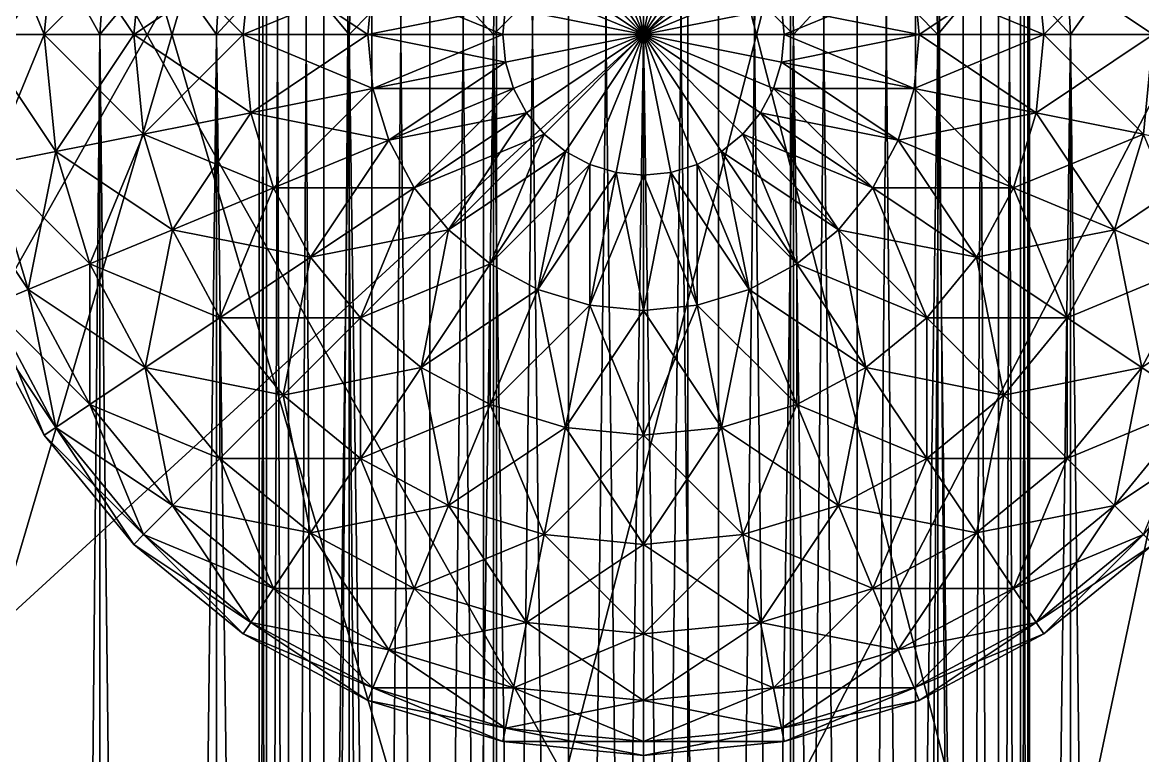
# Model space of a CAD drawing. Header units: millimetres. Extents: x -510 to 550, y -577 to 577.
# Drawn here: x 32.07 to 55.39, y 475 to 490.25 of the extents above; entities that cross this region are included whole.
import ezdxf

# ---------------------------------------------------------------- set-up
doc = ezdxf.new("R2010")
doc.units = ezdxf.units.MM
for name, color, linetype, true_color in [('mid_left_caster_housing', 7, 'Continuous', 0x5c6b75), ('middle_left_fork_top', 7, 'Continuous', 0x5c6b75), ('middle_left_support_collision', 7, 'Continuous', 0x5c6b75), ('structure_left_middle_bridge', 7, 'Continuous', 0x5c6b75), ('structure_left_middle_kingpin', 7, 'Continuous', 0x5c6b75), ('wheel_mid_left_visual_0', 7, 'Continuous', 0x14171a), ('wheel_mid_left_visual_1', 7, 'Continuous', 0x7a858c)]:
    doc.layers.add(name, color=color, linetype=linetype, true_color=true_color)

msp = doc.modelspace()

# ---------------------------------------------------------------- linework, layer by layer
at = {"layer": 'mid_left_caster_housing', "true_color": 0x5c6b75}
for points in [[(21, 468, -138), (69, 512, -138), (69, 468, -138)], [(21, 468, -138), (21, 512, -138), (69, 512, -138)], [(21, 468, -82), (69, 468, -82), (69, 512, -82)], [(21, 468, -82), (69, 512, -82), (21, 512, -82)]]:
    msp.add_3dface(points, dxfattribs=at)
at = {"layer": 'middle_left_fork_top', "true_color": 0x5c6b75}
for points in [[(37.154, 555, -143.439), (37, 555, -145), (37, 425, -145)], [(37.154, 555, -143.439), (37, 425, -145), (37.154, 425, -143.439)], [(37, 555, -145), (37.154, 555, -146.561), (37.154, 425, -146.561)], [(37, 555, -145), (37.154, 425, -146.561), (37, 425, -145)], [(37.609, 555, -141.939), (37.154, 555, -143.439), (37.154, 425, -143.439)], [(37.609, 555, -141.939), (37.154, 425, -143.439), (37.609, 425, -141.939)], [(37.154, 555, -146.561), (37.609, 555, -148.061), (37.609, 425, -148.061)], [(37.154, 555, -146.561), (37.609, 425, -148.061), (37.154, 425, -146.561)], [(38.348, 555, -140.555), (37.609, 555, -141.939), (37.609, 425, -141.939)], [(38.348, 555, -140.555), (37.609, 425, -141.939), (38.348, 425, -140.555)], [(37.609, 555, -148.061), (38.348, 555, -149.445), (38.348, 425, -149.445)], [(37.609, 555, -148.061), (38.348, 425, -149.445), (37.609, 425, -148.061)], [(39.343, 555, -139.343), (38.348, 555, -140.555), (38.348, 425, -140.555)], [(39.343, 555, -139.343), (38.348, 425, -140.555), (39.343, 425, -139.343)], [(38.348, 555, -149.445), (39.343, 555, -150.657), (39.343, 425, -150.657)], [(38.348, 555, -149.445), (39.343, 425, -150.657), (38.348, 425, -149.445)], [(40.555, 555, -138.348), (39.343, 555, -139.343), (39.343, 425, -139.343)], [(40.555, 555, -138.348), (39.343, 425, -139.343), (40.555, 425, -138.348)], [(39.343, 555, -150.657), (40.555, 555, -151.652), (40.555, 425, -151.652)], [(39.343, 555, -150.657), (40.555, 425, -151.652), (39.343, 425, -150.657)], [(41.939, 555, -137.609), (40.555, 555, -138.348), (40.555, 425, -138.348)], [(41.939, 555, -137.609), (40.555, 425, -138.348), (41.939, 425, -137.609)], [(40.555, 555, -151.652), (41.939, 555, -152.391), (41.939, 425, -152.391)], [(40.555, 555, -151.652), (41.939, 425, -152.391), (40.555, 425, -151.652)], [(43.439, 555, -137.154), (41.939, 555, -137.609), (41.939, 425, -137.609)], [(43.439, 555, -137.154), (41.939, 425, -137.609), (43.439, 425, -137.154)], [(41.939, 555, -152.391), (43.439, 555, -152.846), (43.439, 425, -152.846)], [(41.939, 555, -152.391), (43.439, 425, -152.846), (41.939, 425, -152.391)], [(45, 555, -137), (43.439, 555, -137.154), (43.439, 425, -137.154)], [(45, 555, -137), (43.439, 425, -137.154), (45, 425, -137)], [(43.439, 555, -152.846), (45, 555, -153), (45, 425, -153)], [(43.439, 555, -152.846), (45, 425, -153), (43.439, 425, -152.846)], [(46.561, 555, -137.154), (45, 555, -137), (45, 425, -137)], [(46.561, 555, -137.154), (45, 425, -137), (46.561, 425, -137.154)], [(45, 555, -153), (46.561, 555, -152.846), (46.561, 425, -152.846)], [(45, 555, -153), (46.561, 425, -152.846), (45, 425, -153)], [(48.061, 555, -137.609), (46.561, 555, -137.154), (46.561, 425, -137.154)], [(48.061, 555, -137.609), (46.561, 425, -137.154), (48.061, 425, -137.609)], [(46.561, 555, -152.846), (48.061, 555, -152.391), (48.061, 425, -152.391)], [(46.561, 555, -152.846), (48.061, 425, -152.391), (46.561, 425, -152.846)], [(49.445, 555, -138.348), (48.061, 555, -137.609), (48.061, 425, -137.609)], [(49.445, 555, -138.348), (48.061, 425, -137.609), (49.445, 425, -138.348)], [(48.061, 555, -152.391), (49.445, 555, -151.652), (49.445, 425, -151.652)], [(48.061, 555, -152.391), (49.445, 425, -151.652), (48.061, 425, -152.391)], [(50.657, 555, -139.343), (49.445, 555, -138.348), (49.445, 425, -138.348)], [(50.657, 555, -139.343), (49.445, 425, -138.348), (50.657, 425, -139.343)], [(49.445, 555, -151.652), (50.657, 555, -150.657), (50.657, 425, -150.657)], [(49.445, 555, -151.652), (50.657, 425, -150.657), (49.445, 425, -151.652)], [(51.652, 555, -140.555), (50.657, 555, -139.343), (50.657, 425, -139.343)], [(51.652, 555, -140.555), (50.657, 425, -139.343), (51.652, 425, -140.555)], [(50.657, 555, -150.657), (51.652, 555, -149.445), (51.652, 425, -149.445)], [(50.657, 555, -150.657), (51.652, 425, -149.445), (50.657, 425, -150.657)], [(52.391, 555, -141.939), (51.652, 555, -140.555), (51.652, 425, -140.555)], [(52.391, 555, -141.939), (51.652, 425, -140.555), (52.391, 425, -141.939)], [(51.652, 555, -149.445), (52.391, 555, -148.061), (52.391, 425, -148.061)], [(51.652, 555, -149.445), (52.391, 425, -148.061), (51.652, 425, -149.445)], [(52.846, 555, -143.439), (52.391, 555, -141.939), (52.391, 425, -141.939)], [(52.846, 555, -143.439), (52.391, 425, -141.939), (52.846, 425, -143.439)], [(52.391, 555, -148.061), (52.846, 555, -146.561), (52.846, 425, -146.561)], [(52.391, 555, -148.061), (52.846, 425, -146.561), (52.391, 425, -148.061)], [(53, 555, -145), (52.846, 555, -143.439), (52.846, 425, -143.439)], [(53, 555, -145), (52.846, 425, -143.439), (53, 425, -145)], [(52.846, 555, -146.561), (53, 555, -145), (53, 425, -145)], [(52.846, 555, -146.561), (53, 425, -145), (52.846, 425, -146.561)]]:
    msp.add_3dface(points, dxfattribs=at)
at = {"layer": 'middle_left_support_collision', "true_color": 0x5c6b75}
for points in [[(25, 280, -122.5), (65, 490, -122.5), (65, 280, -122.5)], [(25, 280, -122.5), (25, 490, -122.5), (65, 490, -122.5)], [(25, 280, -97.5), (65, 280, -97.5), (65, 490, -97.5)], [(25, 280, -97.5), (65, 490, -97.5), (25, 490, -97.5)], [(65, 490, -122.5), (25, 490, -122.5), (25, 490, -97.5)], [(65, 490, -122.5), (25, 490, -97.5), (65, 490, -97.5)]]:
    msp.add_3dface(points, dxfattribs=at)
at = {"layer": 'structure_left_middle_bridge', "true_color": 0x5c6b75}
for points in [[(33.904, 493.121, -98.904), (31.952, 493.121, -101.282), (31.696, 490, -101.111)], [(33.904, 493.121, -98.904), (31.696, 490, -101.111), (33.686, 490, -98.686)], [(31.952, 493.121, -118.718), (33.686, 490, -121.314), (31.696, 490, -118.889)], [(31.952, 493.121, -118.718), (33.904, 493.121, -121.096), (33.686, 490, -121.314)], [(36.282, 493.121, -96.952), (33.904, 493.121, -98.904), (33.686, 490, -98.686)], [(36.282, 493.121, -96.952), (33.686, 490, -98.686), (36.111, 490, -96.696)], [(33.904, 493.121, -121.096), (36.111, 490, -123.304), (33.686, 490, -121.314)], [(33.904, 493.121, -121.096), (36.282, 493.121, -123.048), (36.111, 490, -123.304)], [(38.995, 493.121, -95.502), (36.282, 493.121, -96.952), (36.111, 490, -96.696)], [(38.995, 493.121, -95.502), (36.111, 490, -96.696), (38.877, 490, -95.218)], [(36.282, 493.121, -123.048), (38.877, 490, -124.782), (36.111, 490, -123.304)], [(36.282, 493.121, -123.048), (38.995, 493.121, -124.498), (38.877, 490, -124.782)], [(41.939, 493.121, -94.609), (38.995, 493.121, -95.502), (38.877, 490, -95.218)], [(41.939, 493.121, -94.609), (38.877, 490, -95.218), (41.879, 490, -94.307)], [(38.995, 493.121, -124.498), (41.879, 490, -125.693), (38.877, 490, -124.782)], [(38.995, 493.121, -124.498), (41.939, 493.121, -125.391), (41.879, 490, -125.693)], [(45, 493.121, -94.307), (41.939, 493.121, -94.609), (41.879, 490, -94.307)], [(45, 493.121, -94.307), (41.879, 490, -94.307), (45, 490, -94)], [(41.939, 493.121, -125.391), (45, 490, -126), (41.879, 490, -125.693)], [(41.939, 493.121, -125.391), (45, 493.121, -125.693), (45, 490, -126)], [(48.061, 493.121, -94.609), (45, 493.121, -94.307), (45, 490, -94)], [(48.061, 493.121, -94.609), (45, 490, -94), (48.121, 490, -94.307)], [(45, 493.121, -125.693), (48.061, 493.121, -125.391), (48.121, 490, -125.693)], [(45, 493.121, -125.693), (48.121, 490, -125.693), (45, 490, -126)], [(51.005, 493.121, -95.502), (48.061, 493.121, -94.609), (48.121, 490, -94.307)], [(48.061, 493.121, -125.391), (51.005, 493.121, -124.498), (51.123, 490, -124.782)], [(48.061, 493.121, -125.391), (51.123, 490, -124.782), (48.121, 490, -125.693)], [(51.005, 493.121, -95.502), (48.121, 490, -94.307), (51.123, 490, -95.218)], [(53.718, 493.121, -96.952), (51.005, 493.121, -95.502), (51.123, 490, -95.218)], [(51.005, 493.121, -124.498), (53.718, 493.121, -123.048), (53.889, 490, -123.304)], [(51.005, 493.121, -124.498), (53.889, 490, -123.304), (51.123, 490, -124.782)], [(53.718, 493.121, -96.952), (51.123, 490, -95.218), (53.889, 490, -96.696)], [(56.096, 493.121, -98.904), (53.718, 493.121, -96.952), (53.889, 490, -96.696)], [(53.718, 493.121, -123.048), (56.096, 493.121, -121.096), (56.314, 490, -121.314)], [(53.718, 493.121, -123.048), (56.314, 490, -121.314), (53.889, 490, -123.304)], [(56.096, 493.121, -98.904), (53.889, 490, -96.696), (56.314, 490, -98.686)], [(33.686, 490, -98.686), (31.696, 490, -101.111), (31.696, 280, -101.111)], [(33.686, 490, -98.686), (31.696, 280, -101.111), (33.686, 280, -98.686)], [(31.696, 490, -118.889), (33.686, 490, -121.314), (33.686, 280, -121.314)], [(31.696, 490, -118.889), (33.686, 280, -121.314), (31.696, 280, -118.889)], [(36.111, 490, -96.696), (33.686, 490, -98.686), (33.686, 280, -98.686)], [(36.111, 490, -96.696), (33.686, 280, -98.686), (36.111, 280, -96.696)], [(33.686, 490, -121.314), (36.111, 490, -123.304), (36.111, 280, -123.304)], [(33.686, 490, -121.314), (36.111, 280, -123.304), (33.686, 280, -121.314)], [(38.877, 490, -95.218), (36.111, 490, -96.696), (36.111, 280, -96.696)], [(38.877, 490, -95.218), (36.111, 280, -96.696), (38.877, 280, -95.218)], [(36.111, 490, -123.304), (38.877, 490, -124.782), (38.877, 280, -124.782)], [(36.111, 490, -123.304), (38.877, 280, -124.782), (36.111, 280, -123.304)], [(41.879, 490, -94.307), (38.877, 490, -95.218), (38.877, 280, -95.218)], [(41.879, 490, -94.307), (38.877, 280, -95.218), (41.879, 280, -94.307)], [(38.877, 490, -124.782), (41.879, 490, -125.693), (41.879, 280, -125.693)], [(38.877, 490, -124.782), (41.879, 280, -125.693), (38.877, 280, -124.782)], [(45, 490, -94), (41.879, 490, -94.307), (41.879, 280, -94.307)], [(45, 490, -94), (41.879, 280, -94.307), (45, 280, -94)], [(41.879, 490, -125.693), (45, 490, -126), (45, 280, -126)], [(41.879, 490, -125.693), (45, 280, -126), (41.879, 280, -125.693)], [(48.121, 490, -94.307), (45, 490, -94), (45, 280, -94)], [(48.121, 490, -94.307), (45, 280, -94), (48.121, 280, -94.307)], [(45, 490, -126), (48.121, 490, -125.693), (48.121, 280, -125.693)], [(45, 490, -126), (48.121, 280, -125.693), (45, 280, -126)], [(51.123, 490, -95.218), (48.121, 490, -94.307), (48.121, 280, -94.307)], [(51.123, 490, -95.218), (48.121, 280, -94.307), (51.123, 280, -95.218)], [(48.121, 490, -125.693), (51.123, 490, -124.782), (51.123, 280, -124.782)], [(48.121, 490, -125.693), (51.123, 280, -124.782), (48.121, 280, -125.693)], [(53.889, 490, -96.696), (51.123, 490, -95.218), (51.123, 280, -95.218)], [(53.889, 490, -96.696), (51.123, 280, -95.218), (53.889, 280, -96.696)], [(51.123, 490, -124.782), (53.889, 490, -123.304), (53.889, 280, -123.304)], [(51.123, 490, -124.782), (53.889, 280, -123.304), (51.123, 280, -124.782)], [(56.314, 490, -98.686), (53.889, 490, -96.696), (53.889, 280, -96.696)], [(56.314, 490, -98.686), (53.889, 280, -96.696), (56.314, 280, -98.686)], [(53.889, 490, -123.304), (56.314, 490, -121.314), (56.314, 280, -121.314)], [(53.889, 490, -123.304), (56.314, 280, -121.314), (53.889, 280, -123.304)]]:
    msp.add_3dface(points, dxfattribs=at)
at = {"layer": 'structure_left_middle_kingpin', "true_color": 0x5c6b75}
for points in [[(45, 490, -75), (44.429, 492.87, -75.288), (43.88, 492.704, -75.288)], [(43.88, 492.704, -159.712), (44.429, 492.87, -159.712), (45, 490, -160)], [(45, 490, -75), (45, 492.926, -75.288), (44.429, 492.87, -75.288)], [(44.429, 492.87, -159.712), (45, 492.926, -159.712), (45, 490, -160)], [(45, 490, -75), (45.571, 492.87, -75.288), (45, 492.926, -75.288)], [(45, 492.926, -159.712), (45.571, 492.87, -159.712), (45, 490, -160)], [(45, 490, -75), (46.12, 492.704, -75.288), (45.571, 492.87, -75.288)], [(45.571, 492.87, -159.712), (46.12, 492.704, -159.712), (45, 490, -160)], [(32.528, 490, -81.666), (31.408, 492.704, -84.26), (31.142, 490, -84.26)], [(31.142, 490, -150.74), (31.408, 492.704, -150.74), (32.768, 492.433, -153.334)], [(32.528, 490, -81.666), (32.768, 492.433, -81.666), (31.408, 492.704, -84.26)], [(45, 490, -75), (43.88, 492.704, -75.288), (43.374, 492.433, -75.288)], [(43.374, 492.433, -159.712), (43.88, 492.704, -159.712), (45, 490, -160)], [(45, 490, -75), (46.626, 492.433, -75.288), (46.12, 492.704, -75.288)], [(46.12, 492.704, -159.712), (46.626, 492.433, -159.712), (45, 490, -160)], [(31.142, 490, -150.74), (32.768, 492.433, -153.334), (32.528, 490, -153.334)], [(34.393, 490, -79.393), (32.768, 492.433, -81.666), (32.528, 490, -81.666)], [(32.528, 490, -153.334), (32.768, 492.433, -153.334), (34.597, 492.069, -155.607)], [(34.393, 490, -79.393), (34.597, 492.069, -79.393), (32.768, 492.433, -81.666)], [(45, 490, -75), (43.374, 492.433, -75.288), (42.931, 492.069, -75.288)], [(42.931, 492.069, -159.712), (43.374, 492.433, -159.712), (45, 490, -160)], [(45, 490, -75), (47.069, 492.069, -75.288), (46.626, 492.433, -75.288)], [(46.626, 492.433, -159.712), (47.069, 492.069, -159.712), (45, 490, -160)], [(32.528, 490, -153.334), (34.597, 492.069, -155.607), (34.393, 490, -155.607)], [(36.666, 490, -77.528), (34.597, 492.069, -79.393), (34.393, 490, -79.393)], [(34.393, 490, -155.607), (34.597, 492.069, -155.607), (36.827, 491.626, -157.472)], [(36.666, 490, -77.528), (36.827, 491.626, -77.528), (34.597, 492.069, -79.393)], [(45, 490, -75), (42.931, 492.069, -75.288), (42.567, 491.626, -75.288)], [(42.567, 491.626, -159.712), (42.931, 492.069, -159.712), (45, 490, -160)], [(45, 490, -75), (47.433, 491.626, -75.288), (47.069, 492.069, -75.288)], [(47.069, 492.069, -159.712), (47.433, 491.626, -159.712), (45, 490, -160)], [(53.173, 491.626, -77.528), (55.607, 490, -79.393), (55.403, 492.069, -79.393)], [(55.403, 492.069, -155.607), (53.334, 490, -157.472), (53.173, 491.626, -157.472)], [(55.403, 492.069, -155.607), (55.607, 490, -155.607), (53.334, 490, -157.472)], [(34.393, 490, -155.607), (36.827, 491.626, -157.472), (36.666, 490, -157.472)], [(39.26, 490, -76.142), (36.827, 491.626, -77.528), (36.666, 490, -77.528)], [(36.666, 490, -157.472), (36.827, 491.626, -157.472), (39.37, 491.12, -158.858)], [(39.26, 490, -76.142), (39.37, 491.12, -76.142), (36.827, 491.626, -77.528)], [(45, 490, -75), (42.567, 491.626, -75.288), (42.296, 491.12, -75.288)], [(42.296, 491.12, -159.712), (42.567, 491.626, -159.712), (45, 490, -160)], [(45, 490, -75), (47.704, 491.12, -75.288), (47.433, 491.626, -75.288)], [(47.433, 491.626, -159.712), (47.704, 491.12, -159.712), (45, 490, -160)], [(50.63, 491.12, -76.142), (53.334, 490, -77.528), (53.173, 491.626, -77.528)], [(53.173, 491.626, -157.472), (50.74, 490, -158.858), (50.63, 491.12, -158.858)], [(53.173, 491.626, -157.472), (53.334, 490, -157.472), (50.74, 490, -158.858)], [(53.173, 491.626, -77.528), (53.334, 490, -77.528), (55.607, 490, -79.393)], [(36.666, 490, -157.472), (39.37, 491.12, -158.858), (39.26, 490, -158.858)], [(42.074, 490, -75.288), (39.37, 491.12, -76.142), (39.26, 490, -76.142)], [(39.26, 490, -158.858), (39.37, 491.12, -158.858), (42.13, 490.571, -159.712)], [(42.074, 490, -75.288), (42.13, 490.571, -75.288), (39.37, 491.12, -76.142)], [(45, 490, -75), (42.296, 491.12, -75.288), (42.13, 490.571, -75.288)], [(42.13, 490.571, -159.712), (42.296, 491.12, -159.712), (45, 490, -160)], [(45, 490, -75), (47.87, 490.571, -75.288), (47.704, 491.12, -75.288)], [(47.704, 491.12, -159.712), (47.87, 490.571, -159.712), (45, 490, -160)], [(47.87, 490.571, -75.288), (50.74, 490, -76.142), (50.63, 491.12, -76.142)], [(50.63, 491.12, -158.858), (47.926, 490, -159.712), (47.87, 490.571, -159.712)], [(50.63, 491.12, -158.858), (50.74, 490, -158.858), (47.926, 490, -159.712)], [(50.63, 491.12, -76.142), (50.74, 490, -76.142), (53.334, 490, -77.528)], [(39.26, 490, -158.858), (42.13, 490.571, -159.712), (42.074, 490, -159.712)], [(45, 490, -75), (42.13, 490.571, -75.288), (42.074, 490, -75.288)], [(42.074, 490, -159.712), (42.13, 490.571, -159.712), (45, 490, -160)], [(45, 490, -75), (47.926, 490, -75.288), (47.87, 490.571, -75.288)], [(47.87, 490.571, -159.712), (47.926, 490, -159.712), (45, 490, -160)], [(47.87, 490.571, -75.288), (47.926, 490, -75.288), (50.74, 490, -76.142)], [(32.768, 487.567, -81.666), (32.528, 490, -81.666), (31.142, 490, -84.26)], [(32.768, 487.567, -81.666), (31.142, 490, -84.26), (31.408, 487.296, -84.26)], [(31.408, 487.296, -150.74), (31.142, 490, -150.74), (32.528, 490, -153.334)], [(31.408, 487.296, -150.74), (32.528, 490, -153.334), (32.768, 487.567, -153.334)], [(34.597, 487.931, -79.393), (34.393, 490, -79.393), (32.528, 490, -81.666)], [(34.597, 487.931, -79.393), (32.528, 490, -81.666), (32.768, 487.567, -81.666)], [(32.768, 487.567, -153.334), (32.528, 490, -153.334), (34.393, 490, -155.607)], [(32.768, 487.567, -153.334), (34.393, 490, -155.607), (34.597, 487.931, -155.607)], [(36.827, 488.374, -77.528), (36.666, 490, -77.528), (34.393, 490, -79.393)], [(36.827, 488.374, -77.528), (34.393, 490, -79.393), (34.597, 487.931, -79.393)], [(34.597, 487.931, -155.607), (34.393, 490, -155.607), (36.666, 490, -157.472)], [(34.597, 487.931, -155.607), (36.666, 490, -157.472), (36.827, 488.374, -157.472)], [(39.37, 488.88, -76.142), (39.26, 490, -76.142), (36.666, 490, -77.528)], [(39.37, 488.88, -76.142), (36.666, 490, -77.528), (36.827, 488.374, -77.528)], [(36.827, 488.374, -157.472), (36.666, 490, -157.472), (39.26, 490, -158.858)], [(36.827, 488.374, -157.472), (39.26, 490, -158.858), (39.37, 488.88, -158.858)], [(42.13, 489.429, -75.288), (42.074, 490, -75.288), (39.26, 490, -76.142)], [(42.13, 489.429, -75.288), (39.26, 490, -76.142), (39.37, 488.88, -76.142)], [(39.37, 488.88, -158.858), (39.26, 490, -158.858), (42.074, 490, -159.712)], [(39.37, 488.88, -158.858), (42.074, 490, -159.712), (42.13, 489.429, -159.712)], [(45, 490, -75), (42.074, 490, -75.288), (42.13, 489.429, -75.288)], [(42.13, 489.429, -159.712), (42.074, 490, -159.712), (45, 490, -160)], [(45, 490, -75), (42.13, 489.429, -75.288), (42.296, 488.88, -75.288)], [(42.296, 488.88, -159.712), (42.13, 489.429, -159.712), (45, 490, -160)], [(45, 490, -75), (42.296, 488.88, -75.288), (42.567, 488.374, -75.288)], [(42.567, 488.374, -159.712), (42.296, 488.88, -159.712), (45, 490, -160)], [(45, 490, -75), (42.567, 488.374, -75.288), (42.931, 487.931, -75.288)], [(42.931, 487.931, -159.712), (42.567, 488.374, -159.712), (45, 490, -160)], [(45, 490, -75), (42.931, 487.931, -75.288), (43.374, 487.567, -75.288)], [(43.374, 487.567, -159.712), (42.931, 487.931, -159.712), (45, 490, -160)], [(45, 490, -75), (43.374, 487.567, -75.288), (43.88, 487.296, -75.288)], [(43.88, 487.296, -159.712), (43.374, 487.567, -159.712), (45, 490, -160)], [(45, 490, -75), (43.88, 487.296, -75.288), (44.429, 487.13, -75.288)], [(44.429, 487.13, -159.712), (43.88, 487.296, -159.712), (45, 490, -160)], [(45, 490, -75), (44.429, 487.13, -75.288), (45, 487.074, -75.288)], [(45, 487.074, -159.712), (44.429, 487.13, -159.712), (45, 490, -160)], [(45, 490, -75), (47.87, 489.429, -75.288), (47.926, 490, -75.288)], [(45, 490, -75), (47.704, 488.88, -75.288), (47.87, 489.429, -75.288)], [(45, 490, -75), (47.433, 488.374, -75.288), (47.704, 488.88, -75.288)], [(45, 490, -75), (47.069, 487.931, -75.288), (47.433, 488.374, -75.288)], [(45, 490, -75), (46.626, 487.567, -75.288), (47.069, 487.931, -75.288)], [(45, 490, -75), (46.12, 487.296, -75.288), (46.626, 487.567, -75.288)], [(45, 490, -75), (45.571, 487.13, -75.288), (46.12, 487.296, -75.288)], [(45, 490, -75), (45, 487.074, -75.288), (45.571, 487.13, -75.288)], [(47.926, 490, -159.712), (47.87, 489.429, -159.712), (45, 490, -160)], [(47.87, 489.429, -159.712), (47.704, 488.88, -159.712), (45, 490, -160)], [(47.704, 488.88, -159.712), (47.433, 488.374, -159.712), (45, 490, -160)], [(47.433, 488.374, -159.712), (47.069, 487.931, -159.712), (45, 490, -160)], [(47.069, 487.931, -159.712), (46.626, 487.567, -159.712), (45, 490, -160)], [(46.626, 487.567, -159.712), (46.12, 487.296, -159.712), (45, 490, -160)], [(46.12, 487.296, -159.712), (45.571, 487.13, -159.712), (45, 490, -160)], [(45.571, 487.13, -159.712), (45, 487.074, -159.712), (45, 490, -160)], [(47.926, 490, -75.288), (47.87, 489.429, -75.288), (50.63, 488.88, -76.142)], [(50.74, 490, -158.858), (50.63, 488.88, -158.858), (47.87, 489.429, -159.712)], [(50.74, 490, -158.858), (47.87, 489.429, -159.712), (47.926, 490, -159.712)], [(47.926, 490, -75.288), (50.63, 488.88, -76.142), (50.74, 490, -76.142)], [(50.74, 490, -76.142), (50.63, 488.88, -76.142), (53.173, 488.374, -77.528)], [(53.334, 490, -157.472), (53.173, 488.374, -157.472), (50.63, 488.88, -158.858)], [(53.334, 490, -157.472), (50.63, 488.88, -158.858), (50.74, 490, -158.858)], [(50.74, 490, -76.142), (53.173, 488.374, -77.528), (53.334, 490, -77.528)], [(53.334, 490, -77.528), (53.173, 488.374, -77.528), (55.403, 487.931, -79.393)], [(55.607, 490, -155.607), (55.403, 487.931, -155.607), (53.173, 488.374, -157.472)], [(55.607, 490, -155.607), (53.173, 488.374, -157.472), (53.334, 490, -157.472)], [(53.334, 490, -77.528), (55.403, 487.931, -79.393), (55.607, 490, -79.393)], [(42.296, 488.88, -75.288), (42.13, 489.429, -75.288), (39.37, 488.88, -76.142)], [(39.697, 487.803, -158.858), (39.37, 488.88, -158.858), (42.13, 489.429, -159.712)], [(39.697, 487.803, -158.858), (42.13, 489.429, -159.712), (42.296, 488.88, -159.712)], [(47.87, 489.429, -75.288), (47.704, 488.88, -75.288), (50.303, 487.803, -76.142)], [(50.63, 488.88, -158.858), (47.704, 488.88, -159.712), (47.87, 489.429, -159.712)], [(47.87, 489.429, -75.288), (50.303, 487.803, -76.142), (50.63, 488.88, -76.142)], [(39.697, 487.803, -76.142), (39.37, 488.88, -76.142), (36.827, 488.374, -77.528)], [(37.301, 486.811, -157.472), (36.827, 488.374, -157.472), (39.37, 488.88, -158.858)], [(37.301, 486.811, -157.472), (39.37, 488.88, -158.858), (39.697, 487.803, -158.858)], [(42.296, 488.88, -75.288), (39.37, 488.88, -76.142), (39.697, 487.803, -76.142)], [(42.567, 488.374, -75.288), (42.296, 488.88, -75.288), (39.697, 487.803, -76.142)], [(40.227, 486.811, -158.858), (39.697, 487.803, -158.858), (42.296, 488.88, -159.712)], [(40.227, 486.811, -158.858), (42.296, 488.88, -159.712), (42.567, 488.374, -159.712)], [(47.704, 488.88, -75.288), (47.433, 488.374, -75.288), (49.773, 486.811, -76.142)], [(50.303, 487.803, -158.858), (47.433, 488.374, -159.712), (47.704, 488.88, -159.712)], [(47.704, 488.88, -75.288), (49.773, 486.811, -76.142), (50.303, 487.803, -76.142)], [(50.63, 488.88, -158.858), (50.303, 487.803, -158.858), (47.704, 488.88, -159.712)], [(50.63, 488.88, -76.142), (50.303, 487.803, -76.142), (52.699, 486.811, -77.528)], [(53.173, 488.374, -157.472), (50.303, 487.803, -158.858), (50.63, 488.88, -158.858)], [(50.63, 488.88, -76.142), (52.699, 486.811, -77.528), (53.173, 488.374, -77.528)], [(37.301, 486.811, -77.528), (36.827, 488.374, -77.528), (34.597, 487.931, -79.393)], [(35.201, 485.941, -155.607), (34.597, 487.931, -155.607), (36.827, 488.374, -157.472)], [(35.201, 485.941, -155.607), (36.827, 488.374, -157.472), (37.301, 486.811, -157.472)], [(39.697, 487.803, -76.142), (36.827, 488.374, -77.528), (37.301, 486.811, -77.528)], [(42.567, 488.374, -75.288), (39.697, 487.803, -76.142), (40.227, 486.811, -76.142)], [(42.931, 487.931, -75.288), (42.567, 488.374, -75.288), (40.227, 486.811, -76.142)], [(40.941, 485.941, -158.858), (40.227, 486.811, -158.858), (42.567, 488.374, -159.712)], [(40.941, 485.941, -158.858), (42.567, 488.374, -159.712), (42.931, 487.931, -159.712)], [(47.433, 488.374, -75.288), (47.069, 487.931, -75.288), (49.059, 485.941, -76.142)], [(49.773, 486.811, -158.858), (47.069, 487.931, -159.712), (47.433, 488.374, -159.712)], [(47.433, 488.374, -75.288), (49.059, 485.941, -76.142), (49.773, 486.811, -76.142)], [(50.303, 487.803, -158.858), (49.773, 486.811, -158.858), (47.433, 488.374, -159.712)], [(53.173, 488.374, -157.472), (52.699, 486.811, -157.472), (50.303, 487.803, -158.858)], [(53.173, 488.374, -77.528), (52.699, 486.811, -77.528), (54.799, 485.941, -79.393)], [(55.403, 487.931, -155.607), (52.699, 486.811, -157.472), (53.173, 488.374, -157.472)], [(53.173, 488.374, -77.528), (54.799, 485.941, -79.393), (55.403, 487.931, -79.393)], [(35.201, 485.941, -79.393), (34.597, 487.931, -79.393), (32.768, 487.567, -81.666)], [(33.477, 485.227, -153.334), (32.768, 487.567, -153.334), (34.597, 487.931, -155.607)], [(33.477, 485.227, -153.334), (34.597, 487.931, -155.607), (35.201, 485.941, -155.607)], [(37.301, 486.811, -77.528), (34.597, 487.931, -79.393), (35.201, 485.941, -79.393)], [(42.931, 487.931, -75.288), (40.227, 486.811, -76.142), (40.941, 485.941, -76.142)], [(43.374, 487.567, -75.288), (42.931, 487.931, -75.288), (40.941, 485.941, -76.142)], [(41.811, 485.227, -158.858), (40.941, 485.941, -158.858), (42.931, 487.931, -159.712)], [(41.811, 485.227, -158.858), (42.931, 487.931, -159.712), (43.374, 487.567, -159.712)], [(47.069, 487.931, -75.288), (46.626, 487.567, -75.288), (48.189, 485.227, -76.142)], [(49.059, 485.941, -158.858), (46.626, 487.567, -159.712), (47.069, 487.931, -159.712)], [(47.069, 487.931, -75.288), (48.189, 485.227, -76.142), (49.059, 485.941, -76.142)], [(49.773, 486.811, -158.858), (49.059, 485.941, -158.858), (47.069, 487.931, -159.712)], [(55.403, 487.931, -155.607), (54.799, 485.941, -155.607), (52.699, 486.811, -157.472)], [(55.403, 487.931, -79.393), (54.799, 485.941, -79.393), (56.523, 485.227, -81.666)], [(57.232, 487.567, -153.334), (54.799, 485.941, -155.607), (55.403, 487.931, -155.607)], [(40.227, 486.811, -76.142), (39.697, 487.803, -76.142), (37.301, 486.811, -77.528)], [(38.071, 485.37, -157.472), (37.301, 486.811, -157.472), (39.697, 487.803, -158.858)], [(38.071, 485.37, -157.472), (39.697, 487.803, -158.858), (40.227, 486.811, -158.858)], [(50.303, 487.803, -76.142), (49.773, 486.811, -76.142), (51.929, 485.37, -77.528)], [(52.699, 486.811, -157.472), (49.773, 486.811, -158.858), (50.303, 487.803, -158.858)], [(50.303, 487.803, -76.142), (51.929, 485.37, -77.528), (52.699, 486.811, -77.528)], [(33.477, 485.227, -81.666), (32.768, 487.567, -81.666), (31.408, 487.296, -84.26)], [(32.197, 484.697, -150.74), (31.408, 487.296, -150.74), (32.768, 487.567, -153.334)], [(32.197, 484.697, -150.74), (32.768, 487.567, -153.334), (33.477, 485.227, -153.334)], [(35.201, 485.941, -79.393), (32.768, 487.567, -81.666), (33.477, 485.227, -81.666)], [(43.374, 487.567, -75.288), (40.941, 485.941, -76.142), (41.811, 485.227, -76.142)], [(43.88, 487.296, -75.288), (43.374, 487.567, -75.288), (41.811, 485.227, -76.142)], [(42.803, 484.697, -158.858), (41.811, 485.227, -158.858), (43.374, 487.567, -159.712)], [(42.803, 484.697, -158.858), (43.374, 487.567, -159.712), (43.88, 487.296, -159.712)], [(46.626, 487.567, -75.288), (46.12, 487.296, -75.288), (47.197, 484.697, -76.142)], [(48.189, 485.227, -158.858), (46.12, 487.296, -159.712), (46.626, 487.567, -159.712)], [(46.626, 487.567, -75.288), (47.197, 484.697, -76.142), (48.189, 485.227, -76.142)], [(49.059, 485.941, -158.858), (48.189, 485.227, -158.858), (46.626, 487.567, -159.712)], [(57.232, 487.567, -153.334), (56.523, 485.227, -153.334), (54.799, 485.941, -155.607)], [(32.197, 484.697, -84.26), (31.408, 487.296, -84.26), (30.571, 487.13, -87.074)], [(33.477, 485.227, -81.666), (31.408, 487.296, -84.26), (32.197, 484.697, -84.26)], [(31.408, 484.37, -147.926), (31.408, 487.296, -150.74), (32.197, 484.697, -150.74)], [(43.88, 487.296, -75.288), (41.811, 485.227, -76.142), (42.803, 484.697, -76.142)], [(44.429, 487.13, -75.288), (43.88, 487.296, -75.288), (42.803, 484.697, -76.142)], [(43.88, 484.37, -158.858), (42.803, 484.697, -158.858), (43.88, 487.296, -159.712)], [(43.88, 484.37, -158.858), (43.88, 487.296, -159.712), (44.429, 487.13, -159.712)], [(46.12, 487.296, -75.288), (45.571, 487.13, -75.288), (46.12, 484.37, -76.142)], [(47.197, 484.697, -158.858), (45.571, 487.13, -159.712), (46.12, 487.296, -159.712)], [(46.12, 487.296, -75.288), (46.12, 484.37, -76.142), (47.197, 484.697, -76.142)], [(48.189, 485.227, -158.858), (47.197, 484.697, -158.858), (46.12, 487.296, -159.712)], [(32.197, 484.697, -84.26), (30.571, 487.13, -87.074), (31.408, 484.37, -87.074)], [(44.429, 487.13, -75.288), (42.803, 484.697, -76.142), (43.88, 484.37, -76.142)], [(45, 487.074, -75.288), (44.429, 487.13, -75.288), (43.88, 484.37, -76.142)], [(45, 484.26, -158.858), (43.88, 484.37, -158.858), (44.429, 487.13, -159.712)], [(45, 487.074, -75.288), (43.88, 484.37, -76.142), (45, 484.26, -76.142)], [(45, 484.26, -158.858), (44.429, 487.13, -159.712), (45, 487.074, -159.712)], [(45.571, 487.13, -75.288), (45, 487.074, -75.288), (45, 484.26, -76.142)], [(45.571, 487.13, -75.288), (45, 484.26, -76.142), (46.12, 484.37, -76.142)], [(46.12, 484.37, -158.858), (45, 487.074, -159.712), (45.571, 487.13, -159.712)], [(46.12, 484.37, -158.858), (45, 484.26, -158.858), (45, 487.074, -159.712)], [(47.197, 484.697, -158.858), (46.12, 484.37, -158.858), (45.571, 487.13, -159.712)], [(38.071, 485.37, -77.528), (37.301, 486.811, -77.528), (35.201, 485.941, -79.393)], [(36.181, 484.107, -155.607), (35.201, 485.941, -155.607), (37.301, 486.811, -157.472)], [(36.181, 484.107, -155.607), (37.301, 486.811, -157.472), (38.071, 485.37, -157.472)], [(40.227, 486.811, -76.142), (37.301, 486.811, -77.528), (38.071, 485.37, -77.528)], [(40.941, 485.941, -76.142), (40.227, 486.811, -76.142), (38.071, 485.37, -77.528)], [(39.107, 484.107, -157.472), (38.071, 485.37, -157.472), (40.227, 486.811, -158.858)], [(39.107, 484.107, -157.472), (40.227, 486.811, -158.858), (40.941, 485.941, -158.858)], [(49.773, 486.811, -76.142), (49.059, 485.941, -76.142), (50.893, 484.107, -77.528)], [(51.929, 485.37, -157.472), (49.059, 485.941, -158.858), (49.773, 486.811, -158.858)], [(49.773, 486.811, -76.142), (50.893, 484.107, -77.528), (51.929, 485.37, -77.528)], [(52.699, 486.811, -157.472), (51.929, 485.37, -157.472), (49.773, 486.811, -158.858)], [(52.699, 486.811, -77.528), (51.929, 485.37, -77.528), (53.819, 484.107, -79.393)], [(54.799, 485.941, -155.607), (51.929, 485.37, -157.472), (52.699, 486.811, -157.472)], [(52.699, 486.811, -77.528), (53.819, 484.107, -79.393), (54.799, 485.941, -79.393)], [(36.181, 484.107, -79.393), (35.201, 485.941, -79.393), (33.477, 485.227, -81.666)], [(34.63, 483.071, -153.334), (33.477, 485.227, -153.334), (35.201, 485.941, -155.607)], [(34.63, 483.071, -153.334), (35.201, 485.941, -155.607), (36.181, 484.107, -155.607)], [(38.071, 485.37, -77.528), (35.201, 485.941, -79.393), (36.181, 484.107, -79.393)], [(40.941, 485.941, -76.142), (38.071, 485.37, -77.528), (39.107, 484.107, -77.528)], [(41.811, 485.227, -76.142), (40.941, 485.941, -76.142), (39.107, 484.107, -77.528)], [(40.37, 483.071, -157.472), (39.107, 484.107, -157.472), (40.941, 485.941, -158.858)], [(40.37, 483.071, -157.472), (40.941, 485.941, -158.858), (41.811, 485.227, -158.858)], [(49.059, 485.941, -76.142), (48.189, 485.227, -76.142), (49.63, 483.071, -77.528)], [(50.893, 484.107, -157.472), (48.189, 485.227, -158.858), (49.059, 485.941, -158.858)], [(49.059, 485.941, -76.142), (49.63, 483.071, -77.528), (50.893, 484.107, -77.528)], [(51.929, 485.37, -157.472), (50.893, 484.107, -157.472), (49.059, 485.941, -158.858)], [(54.799, 485.941, -155.607), (53.819, 484.107, -155.607), (51.929, 485.37, -157.472)], [(54.799, 485.941, -79.393), (53.819, 484.107, -79.393), (55.37, 483.071, -81.666)], [(56.523, 485.227, -153.334), (53.819, 484.107, -155.607), (54.799, 485.941, -155.607)], [(54.799, 485.941, -79.393), (55.37, 483.071, -81.666), (56.523, 485.227, -81.666)], [(39.107, 484.107, -77.528), (38.071, 485.37, -77.528), (36.181, 484.107, -79.393)], [(37.5, 482.5, -155.607), (36.181, 484.107, -155.607), (38.071, 485.37, -157.472)], [(37.5, 482.5, -155.607), (38.071, 485.37, -157.472), (39.107, 484.107, -157.472)], [(51.929, 485.37, -77.528), (50.893, 484.107, -77.528), (52.5, 482.5, -79.393)], [(53.819, 484.107, -155.607), (50.893, 484.107, -157.472), (51.929, 485.37, -157.472)], [(51.929, 485.37, -77.528), (52.5, 482.5, -79.393), (53.819, 484.107, -79.393)], [(34.63, 483.071, -81.666), (33.477, 485.227, -81.666), (32.197, 484.697, -84.26)], [(33.477, 482.301, -150.74), (32.197, 484.697, -150.74), (33.477, 485.227, -153.334)], [(36.181, 484.107, -79.393), (33.477, 485.227, -81.666), (34.63, 483.071, -81.666)], [(33.477, 482.301, -150.74), (33.477, 485.227, -153.334), (34.63, 483.071, -153.334)], [(41.811, 485.227, -76.142), (39.107, 484.107, -77.528), (40.37, 483.071, -77.528)], [(42.803, 484.697, -76.142), (41.811, 485.227, -76.142), (40.37, 483.071, -77.528)], [(41.811, 482.301, -157.472), (40.37, 483.071, -157.472), (41.811, 485.227, -158.858)], [(41.811, 482.301, -157.472), (41.811, 485.227, -158.858), (42.803, 484.697, -158.858)], [(48.189, 485.227, -76.142), (47.197, 484.697, -76.142), (48.189, 482.301, -77.528)], [(49.63, 483.071, -157.472), (47.197, 484.697, -158.858), (48.189, 485.227, -158.858)], [(48.189, 485.227, -76.142), (48.189, 482.301, -77.528), (49.63, 483.071, -77.528)], [(50.893, 484.107, -157.472), (49.63, 483.071, -157.472), (48.189, 485.227, -158.858)], [(56.523, 485.227, -153.334), (55.37, 483.071, -153.334), (53.819, 484.107, -155.607)], [(56.523, 485.227, -81.666), (55.37, 483.071, -81.666), (56.523, 482.301, -84.26)], [(57.803, 484.697, -150.74), (55.37, 483.071, -153.334), (56.523, 485.227, -153.334)], [(33.477, 482.301, -84.26), (32.197, 484.697, -84.26), (31.408, 484.37, -87.074)], [(32.768, 481.827, -147.926), (31.408, 484.37, -147.926), (32.197, 484.697, -150.74)], [(34.63, 483.071, -81.666), (32.197, 484.697, -84.26), (33.477, 482.301, -84.26)], [(32.768, 481.827, -147.926), (32.197, 484.697, -150.74), (33.477, 482.301, -150.74)], [(42.803, 484.697, -76.142), (40.37, 483.071, -77.528), (41.811, 482.301, -77.528)], [(43.88, 484.37, -76.142), (42.803, 484.697, -76.142), (41.811, 482.301, -77.528)], [(43.374, 481.827, -157.472), (41.811, 482.301, -157.472), (42.803, 484.697, -158.858)], [(43.374, 481.827, -157.472), (42.803, 484.697, -158.858), (43.88, 484.37, -158.858)], [(47.197, 484.697, -76.142), (46.12, 484.37, -76.142), (46.626, 481.827, -77.528)], [(48.189, 482.301, -157.472), (46.12, 484.37, -158.858), (47.197, 484.697, -158.858)], [(47.197, 484.697, -76.142), (46.626, 481.827, -77.528), (48.189, 482.301, -77.528)], [(49.63, 483.071, -157.472), (48.189, 482.301, -157.472), (47.197, 484.697, -158.858)], [(57.803, 484.697, -150.74), (56.523, 482.301, -150.74), (55.37, 483.071, -153.334)], [(32.768, 481.827, -87.074), (31.408, 484.37, -87.074), (31.142, 484.26, -90)], [(32.528, 481.666, -145), (31.142, 484.26, -145), (31.408, 484.37, -147.926)], [(32.768, 481.827, -87.074), (31.142, 484.26, -90), (32.528, 481.666, -90)], [(32.528, 481.666, -90), (31.142, 484.26, -90), (31.142, 484.26, -145)], [(32.528, 481.666, -90), (31.142, 484.26, -145), (32.528, 481.666, -145)], [(33.477, 482.301, -84.26), (31.408, 484.37, -87.074), (32.768, 481.827, -87.074)], [(32.528, 481.666, -145), (31.408, 484.37, -147.926), (32.768, 481.827, -147.926)], [(43.88, 484.37, -76.142), (41.811, 482.301, -77.528), (43.374, 481.827, -77.528)], [(45, 484.26, -76.142), (43.88, 484.37, -76.142), (43.374, 481.827, -77.528)], [(45, 481.666, -157.472), (43.374, 481.827, -157.472), (43.88, 484.37, -158.858)], [(45, 484.26, -76.142), (43.374, 481.827, -77.528), (45, 481.666, -77.528)], [(45, 481.666, -157.472), (43.88, 484.37, -158.858), (45, 484.26, -158.858)], [(46.12, 484.37, -76.142), (45, 484.26, -76.142), (45, 481.666, -77.528)], [(46.12, 484.37, -76.142), (45, 481.666, -77.528), (46.626, 481.827, -77.528)], [(46.626, 481.827, -157.472), (45, 484.26, -158.858), (46.12, 484.37, -158.858)], [(46.626, 481.827, -157.472), (45, 481.666, -157.472), (45, 484.26, -158.858)], [(48.189, 482.301, -157.472), (46.626, 481.827, -157.472), (46.12, 484.37, -158.858)], [(37.5, 482.5, -79.393), (36.181, 484.107, -79.393), (34.63, 483.071, -81.666)], [(36.181, 481.181, -153.334), (34.63, 483.071, -153.334), (36.181, 484.107, -155.607)], [(39.107, 484.107, -77.528), (36.181, 484.107, -79.393), (37.5, 482.5, -79.393)], [(36.181, 481.181, -153.334), (36.181, 484.107, -155.607), (37.5, 482.5, -155.607)], [(40.37, 483.071, -77.528), (39.107, 484.107, -77.528), (37.5, 482.5, -79.393)], [(39.107, 481.181, -155.607), (37.5, 482.5, -155.607), (39.107, 484.107, -157.472)], [(39.107, 481.181, -155.607), (39.107, 484.107, -157.472), (40.37, 483.071, -157.472)], [(50.893, 484.107, -77.528), (49.63, 483.071, -77.528), (50.893, 481.181, -79.393)], [(52.5, 482.5, -155.607), (49.63, 483.071, -157.472), (50.893, 484.107, -157.472)], [(50.893, 484.107, -77.528), (50.893, 481.181, -79.393), (52.5, 482.5, -79.393)], [(53.819, 484.107, -155.607), (52.5, 482.5, -155.607), (50.893, 484.107, -157.472)], [(53.819, 484.107, -79.393), (52.5, 482.5, -79.393), (53.819, 481.181, -81.666)], [(55.37, 483.071, -153.334), (52.5, 482.5, -155.607), (53.819, 484.107, -155.607)], [(53.819, 484.107, -79.393), (53.819, 481.181, -81.666), (55.37, 483.071, -81.666)], [(36.181, 481.181, -81.666), (34.63, 483.071, -81.666), (33.477, 482.301, -84.26)], [(35.201, 480.201, -150.74), (33.477, 482.301, -150.74), (34.63, 483.071, -153.334)], [(37.5, 482.5, -79.393), (34.63, 483.071, -81.666), (36.181, 481.181, -81.666)], [(35.201, 480.201, -150.74), (34.63, 483.071, -153.334), (36.181, 481.181, -153.334)], [(40.37, 483.071, -77.528), (37.5, 482.5, -79.393), (39.107, 481.181, -79.393)], [(41.811, 482.301, -77.528), (40.37, 483.071, -77.528), (39.107, 481.181, -79.393)], [(40.941, 480.201, -155.607), (39.107, 481.181, -155.607), (40.37, 483.071, -157.472)], [(40.941, 480.201, -155.607), (40.37, 483.071, -157.472), (41.811, 482.301, -157.472)], [(49.63, 483.071, -77.528), (48.189, 482.301, -77.528), (49.059, 480.201, -79.393)], [(50.893, 481.181, -155.607), (48.189, 482.301, -157.472), (49.63, 483.071, -157.472)], [(49.63, 483.071, -77.528), (49.059, 480.201, -79.393), (50.893, 481.181, -79.393)], [(52.5, 482.5, -155.607), (50.893, 481.181, -155.607), (49.63, 483.071, -157.472)], [(55.37, 483.071, -153.334), (53.819, 481.181, -153.334), (52.5, 482.5, -155.607)], [(55.37, 483.071, -81.666), (53.819, 481.181, -81.666), (54.799, 480.201, -84.26)], [(56.523, 482.301, -150.74), (53.819, 481.181, -153.334), (55.37, 483.071, -153.334)], [(55.37, 483.071, -81.666), (54.799, 480.201, -84.26), (56.523, 482.301, -84.26)], [(39.107, 481.181, -79.393), (37.5, 482.5, -79.393), (36.181, 481.181, -81.666)], [(38.071, 479.63, -153.334), (36.181, 481.181, -153.334), (37.5, 482.5, -155.607)], [(38.071, 479.63, -153.334), (37.5, 482.5, -155.607), (39.107, 481.181, -155.607)], [(52.5, 482.5, -79.393), (50.893, 481.181, -79.393), (51.929, 479.63, -81.666)], [(53.819, 481.181, -153.334), (50.893, 481.181, -155.607), (52.5, 482.5, -155.607)], [(52.5, 482.5, -79.393), (51.929, 479.63, -81.666), (53.819, 481.181, -81.666)], [(35.201, 480.201, -84.26), (33.477, 482.301, -84.26), (32.768, 481.827, -87.074)], [(34.597, 479.597, -147.926), (32.768, 481.827, -147.926), (33.477, 482.301, -150.74)], [(36.181, 481.181, -81.666), (33.477, 482.301, -84.26), (35.201, 480.201, -84.26)], [(34.597, 479.597, -147.926), (33.477, 482.301, -150.74), (35.201, 480.201, -150.74)], [(41.811, 482.301, -77.528), (39.107, 481.181, -79.393), (40.941, 480.201, -79.393)], [(43.374, 481.827, -77.528), (41.811, 482.301, -77.528), (40.941, 480.201, -79.393)], [(42.931, 479.597, -155.607), (40.941, 480.201, -155.607), (41.811, 482.301, -157.472)], [(42.931, 479.597, -155.607), (41.811, 482.301, -157.472), (43.374, 481.827, -157.472)], [(48.189, 482.301, -77.528), (46.626, 481.827, -77.528), (47.069, 479.597, -79.393)], [(49.059, 480.201, -155.607), (46.626, 481.827, -157.472), (48.189, 482.301, -157.472)], [(48.189, 482.301, -77.528), (47.069, 479.597, -79.393), (49.059, 480.201, -79.393)], [(50.893, 481.181, -155.607), (49.059, 480.201, -155.607), (48.189, 482.301, -157.472)], [(56.523, 482.301, -150.74), (54.799, 480.201, -150.74), (53.819, 481.181, -153.334)], [(56.523, 482.301, -84.26), (54.799, 480.201, -84.26), (55.403, 479.597, -87.074)], [(57.232, 481.827, -147.926), (54.799, 480.201, -150.74), (56.523, 482.301, -150.74)], [(34.597, 479.597, -87.074), (32.768, 481.827, -87.074), (32.528, 481.666, -90)], [(34.393, 479.393, -145), (32.528, 481.666, -145), (32.768, 481.827, -147.926)], [(34.597, 479.597, -87.074), (32.528, 481.666, -90), (34.393, 479.393, -90)], [(34.393, 479.393, -90), (32.528, 481.666, -90), (32.528, 481.666, -145)], [(34.393, 479.393, -90), (32.528, 481.666, -145), (34.393, 479.393, -145)], [(35.201, 480.201, -84.26), (32.768, 481.827, -87.074), (34.597, 479.597, -87.074)], [(34.393, 479.393, -145), (32.768, 481.827, -147.926), (34.597, 479.597, -147.926)], [(43.374, 481.827, -77.528), (40.941, 480.201, -79.393), (42.931, 479.597, -79.393)], [(45, 481.666, -77.528), (43.374, 481.827, -77.528), (42.931, 479.597, -79.393)], [(45, 479.393, -155.607), (42.931, 479.597, -155.607), (43.374, 481.827, -157.472)], [(45, 481.666, -77.528), (42.931, 479.597, -79.393), (45, 479.393, -79.393)], [(45, 479.393, -155.607), (43.374, 481.827, -157.472), (45, 481.666, -157.472)], [(46.626, 481.827, -77.528), (45, 481.666, -77.528), (45, 479.393, -79.393)], [(46.626, 481.827, -77.528), (45, 479.393, -79.393), (47.069, 479.597, -79.393)], [(47.069, 479.597, -155.607), (45, 481.666, -157.472), (46.626, 481.827, -157.472)], [(47.069, 479.597, -155.607), (45, 479.393, -155.607), (45, 481.666, -157.472)], [(49.059, 480.201, -155.607), (47.069, 479.597, -155.607), (46.626, 481.827, -157.472)], [(57.232, 481.827, -147.926), (55.403, 479.597, -147.926), (54.799, 480.201, -150.74)], [(38.071, 479.63, -81.666), (36.181, 481.181, -81.666), (35.201, 480.201, -84.26)], [(37.301, 478.477, -150.74), (35.201, 480.201, -150.74), (36.181, 481.181, -153.334)], [(39.107, 481.181, -79.393), (36.181, 481.181, -81.666), (38.071, 479.63, -81.666)], [(37.301, 478.477, -150.74), (36.181, 481.181, -153.334), (38.071, 479.63, -153.334)], [(40.941, 480.201, -79.393), (39.107, 481.181, -79.393), (38.071, 479.63, -81.666)], [(40.227, 478.477, -153.334), (38.071, 479.63, -153.334), (39.107, 481.181, -155.607)], [(40.227, 478.477, -153.334), (39.107, 481.181, -155.607), (40.941, 480.201, -155.607)], [(50.893, 481.181, -79.393), (49.059, 480.201, -79.393), (49.773, 478.477, -81.666)], [(51.929, 479.63, -153.334), (49.059, 480.201, -155.607), (50.893, 481.181, -155.607)], [(50.893, 481.181, -79.393), (49.773, 478.477, -81.666), (51.929, 479.63, -81.666)], [(53.819, 481.181, -153.334), (51.929, 479.63, -153.334), (50.893, 481.181, -155.607)], [(53.819, 481.181, -81.666), (51.929, 479.63, -81.666), (52.699, 478.477, -84.26)], [(54.799, 480.201, -150.74), (51.929, 479.63, -153.334), (53.819, 481.181, -153.334)], [(53.819, 481.181, -81.666), (52.699, 478.477, -84.26), (54.799, 480.201, -84.26)], [(37.301, 478.477, -84.26), (35.201, 480.201, -84.26), (34.597, 479.597, -87.074)], [(36.827, 477.768, -147.926), (34.597, 479.597, -147.926), (35.201, 480.201, -150.74)], [(38.071, 479.63, -81.666), (35.201, 480.201, -84.26), (37.301, 478.477, -84.26)], [(36.827, 477.768, -147.926), (35.201, 480.201, -150.74), (37.301, 478.477, -150.74)], [(40.941, 480.201, -79.393), (38.071, 479.63, -81.666), (40.227, 478.477, -81.666)], [(42.931, 479.597, -79.393), (40.941, 480.201, -79.393), (40.227, 478.477, -81.666)], [(42.567, 477.768, -153.334), (40.227, 478.477, -153.334), (40.941, 480.201, -155.607)], [(42.567, 477.768, -153.334), (40.941, 480.201, -155.607), (42.931, 479.597, -155.607)], [(49.059, 480.201, -79.393), (47.069, 479.597, -79.393), (47.433, 477.768, -81.666)], [(49.773, 478.477, -153.334), (47.069, 479.597, -155.607), (49.059, 480.201, -155.607)], [(49.059, 480.201, -79.393), (47.433, 477.768, -81.666), (49.773, 478.477, -81.666)], [(51.929, 479.63, -153.334), (49.773, 478.477, -153.334), (49.059, 480.201, -155.607)], [(54.799, 480.201, -150.74), (52.699, 478.477, -150.74), (51.929, 479.63, -153.334)], [(54.799, 480.201, -84.26), (52.699, 478.477, -84.26), (53.173, 477.768, -87.074)], [(55.403, 479.597, -147.926), (52.699, 478.477, -150.74), (54.799, 480.201, -150.74)], [(54.799, 480.201, -84.26), (53.173, 477.768, -87.074), (55.403, 479.597, -87.074)], [(36.827, 477.768, -87.074), (34.597, 479.597, -87.074), (34.393, 479.393, -90)], [(36.666, 477.528, -145), (34.393, 479.393, -145), (34.597, 479.597, -147.926)], [(37.301, 478.477, -84.26), (34.597, 479.597, -87.074), (36.827, 477.768, -87.074)], [(36.666, 477.528, -145), (34.597, 479.597, -147.926), (36.827, 477.768, -147.926)], [(40.227, 478.477, -81.666), (38.071, 479.63, -81.666), (37.301, 478.477, -84.26)], [(39.697, 477.197, -150.74), (37.301, 478.477, -150.74), (38.071, 479.63, -153.334)], [(39.697, 477.197, -150.74), (38.071, 479.63, -153.334), (40.227, 478.477, -153.334)], [(42.931, 479.597, -79.393), (40.227, 478.477, -81.666), (42.567, 477.768, -81.666)], [(45, 479.393, -79.393), (42.931, 479.597, -79.393), (42.567, 477.768, -81.666)], [(45, 477.528, -153.334), (42.567, 477.768, -153.334), (42.931, 479.597, -155.607)], [(45, 477.528, -153.334), (42.931, 479.597, -155.607), (45, 479.393, -155.607)], [(47.069, 479.597, -79.393), (45, 479.393, -79.393), (45, 477.528, -81.666)], [(47.069, 479.597, -79.393), (45, 477.528, -81.666), (47.433, 477.768, -81.666)], [(47.433, 477.768, -153.334), (45, 479.393, -155.607), (47.069, 479.597, -155.607)], [(49.773, 478.477, -153.334), (47.433, 477.768, -153.334), (47.069, 479.597, -155.607)], [(51.929, 479.63, -81.666), (49.773, 478.477, -81.666), (50.303, 477.197, -84.26)], [(52.699, 478.477, -150.74), (49.773, 478.477, -153.334), (51.929, 479.63, -153.334)], [(51.929, 479.63, -81.666), (50.303, 477.197, -84.26), (52.699, 478.477, -84.26)], [(55.403, 479.597, -147.926), (53.173, 477.768, -147.926), (52.699, 478.477, -150.74)], [(55.403, 479.597, -87.074), (53.173, 477.768, -87.074), (53.334, 477.528, -90)], [(55.607, 479.393, -145), (53.173, 477.768, -147.926), (55.403, 479.597, -147.926)], [(55.403, 479.597, -87.074), (53.334, 477.528, -90), (55.607, 479.393, -90)], [(36.827, 477.768, -87.074), (34.393, 479.393, -90), (36.666, 477.528, -90)], [(36.666, 477.528, -90), (34.393, 479.393, -90), (34.393, 479.393, -145)], [(36.666, 477.528, -90), (34.393, 479.393, -145), (36.666, 477.528, -145)], [(45, 479.393, -79.393), (42.567, 477.768, -81.666), (45, 477.528, -81.666)], [(47.433, 477.768, -153.334), (45, 477.528, -153.334), (45, 479.393, -155.607)], [(55.607, 479.393, -145), (53.334, 477.528, -145), (53.173, 477.768, -147.926)], [(55.607, 479.393, -90), (53.334, 477.528, -90), (53.334, 477.528, -145)], [(55.607, 479.393, -90), (53.334, 477.528, -145), (55.607, 479.393, -145)], [(39.697, 477.197, -84.26), (37.301, 478.477, -84.26), (36.827, 477.768, -87.074)], [(39.37, 476.408, -147.926), (36.827, 477.768, -147.926), (37.301, 478.477, -150.74)], [(40.227, 478.477, -81.666), (37.301, 478.477, -84.26), (39.697, 477.197, -84.26)], [(39.37, 476.408, -147.926), (37.301, 478.477, -150.74), (39.697, 477.197, -150.74)], [(42.567, 477.768, -81.666), (40.227, 478.477, -81.666), (39.697, 477.197, -84.26)], [(42.296, 476.408, -150.74), (39.697, 477.197, -150.74), (40.227, 478.477, -153.334)], [(42.296, 476.408, -150.74), (40.227, 478.477, -153.334), (42.567, 477.768, -153.334)], [(49.773, 478.477, -81.666), (47.433, 477.768, -81.666), (47.704, 476.408, -84.26)], [(50.303, 477.197, -150.74), (47.433, 477.768, -153.334), (49.773, 478.477, -153.334)], [(49.773, 478.477, -81.666), (47.704, 476.408, -84.26), (50.303, 477.197, -84.26)], [(52.699, 478.477, -150.74), (50.303, 477.197, -150.74), (49.773, 478.477, -153.334)], [(52.699, 478.477, -84.26), (50.303, 477.197, -84.26), (50.63, 476.408, -87.074)], [(53.173, 477.768, -147.926), (50.303, 477.197, -150.74), (52.699, 478.477, -150.74)], [(52.699, 478.477, -84.26), (50.63, 476.408, -87.074), (53.173, 477.768, -87.074)], [(39.37, 476.408, -87.074), (36.827, 477.768, -87.074), (36.666, 477.528, -90)], [(39.26, 476.142, -145), (36.666, 477.528, -145), (36.827, 477.768, -147.926)], [(39.697, 477.197, -84.26), (36.827, 477.768, -87.074), (39.37, 476.408, -87.074)], [(39.26, 476.142, -145), (36.827, 477.768, -147.926), (39.37, 476.408, -147.926)], [(42.567, 477.768, -81.666), (39.697, 477.197, -84.26), (42.296, 476.408, -84.26)], [(45, 477.528, -81.666), (42.567, 477.768, -81.666), (42.296, 476.408, -84.26)], [(45, 476.142, -150.74), (42.296, 476.408, -150.74), (42.567, 477.768, -153.334)], [(45, 476.142, -150.74), (42.567, 477.768, -153.334), (45, 477.528, -153.334)], [(47.433, 477.768, -81.666), (45, 477.528, -81.666), (45, 476.142, -84.26)], [(47.433, 477.768, -81.666), (45, 476.142, -84.26), (47.704, 476.408, -84.26)], [(47.704, 476.408, -150.74), (45, 477.528, -153.334), (47.433, 477.768, -153.334)], [(50.303, 477.197, -150.74), (47.704, 476.408, -150.74), (47.433, 477.768, -153.334)], [(53.173, 477.768, -147.926), (50.63, 476.408, -147.926), (50.303, 477.197, -150.74)], [(53.173, 477.768, -87.074), (50.63, 476.408, -87.074), (50.74, 476.142, -90)], [(53.334, 477.528, -145), (50.63, 476.408, -147.926), (53.173, 477.768, -147.926)], [(53.173, 477.768, -87.074), (50.74, 476.142, -90), (53.334, 477.528, -90)], [(39.37, 476.408, -87.074), (36.666, 477.528, -90), (39.26, 476.142, -90)], [(39.26, 476.142, -90), (36.666, 477.528, -90), (36.666, 477.528, -145)], [(39.26, 476.142, -90), (36.666, 477.528, -145), (39.26, 476.142, -145)], [(45, 477.528, -81.666), (42.296, 476.408, -84.26), (45, 476.142, -84.26)], [(47.704, 476.408, -150.74), (45, 476.142, -150.74), (45, 477.528, -153.334)], [(53.334, 477.528, -145), (50.74, 476.142, -145), (50.63, 476.408, -147.926)], [(53.334, 477.528, -90), (50.74, 476.142, -90), (50.74, 476.142, -145)], [(53.334, 477.528, -90), (50.74, 476.142, -145), (53.334, 477.528, -145)], [(42.296, 476.408, -84.26), (39.697, 477.197, -84.26), (39.37, 476.408, -87.074)], [(42.13, 475.571, -147.926), (39.37, 476.408, -147.926), (39.697, 477.197, -150.74)], [(42.13, 475.571, -147.926), (39.697, 477.197, -150.74), (42.296, 476.408, -150.74)], [(50.303, 477.197, -84.26), (47.704, 476.408, -84.26), (47.87, 475.571, -87.074)], [(50.63, 476.408, -147.926), (47.704, 476.408, -150.74), (50.303, 477.197, -150.74)], [(50.303, 477.197, -84.26), (47.87, 475.571, -87.074), (50.63, 476.408, -87.074)], [(42.13, 475.571, -87.074), (39.37, 476.408, -87.074), (39.26, 476.142, -90)], [(42.074, 475.288, -145), (39.26, 476.142, -145), (39.37, 476.408, -147.926)], [(42.296, 476.408, -84.26), (39.37, 476.408, -87.074), (42.13, 475.571, -87.074)], [(42.074, 475.288, -145), (39.37, 476.408, -147.926), (42.13, 475.571, -147.926)], [(45, 476.142, -84.26), (42.296, 476.408, -84.26), (42.13, 475.571, -87.074)], [(45, 475.288, -147.926), (42.13, 475.571, -147.926), (42.296, 476.408, -150.74)], [(45, 475.288, -147.926), (42.296, 476.408, -150.74), (45, 476.142, -150.74)], [(47.704, 476.408, -84.26), (45, 476.142, -84.26), (45, 475.288, -87.074)], [(47.704, 476.408, -84.26), (45, 475.288, -87.074), (47.87, 475.571, -87.074)], [(47.87, 475.571, -147.926), (45, 476.142, -150.74), (47.704, 476.408, -150.74)], [(50.63, 476.408, -147.926), (47.87, 475.571, -147.926), (47.704, 476.408, -150.74)], [(50.63, 476.408, -87.074), (47.87, 475.571, -87.074), (47.926, 475.288, -90)], [(50.74, 476.142, -145), (47.87, 475.571, -147.926), (50.63, 476.408, -147.926)], [(50.63, 476.408, -87.074), (47.926, 475.288, -90), (50.74, 476.142, -90)], [(42.13, 475.571, -87.074), (39.26, 476.142, -90), (42.074, 475.288, -90)], [(42.074, 475.288, -90), (39.26, 476.142, -90), (39.26, 476.142, -145)], [(42.074, 475.288, -90), (39.26, 476.142, -145), (42.074, 475.288, -145)], [(45, 476.142, -84.26), (42.13, 475.571, -87.074), (45, 475.288, -87.074)], [(47.87, 475.571, -147.926), (45, 475.288, -147.926), (45, 476.142, -150.74)], [(50.74, 476.142, -145), (47.926, 475.288, -145), (47.87, 475.571, -147.926)], [(50.74, 476.142, -90), (47.926, 475.288, -90), (47.926, 475.288, -145)], [(50.74, 476.142, -90), (47.926, 475.288, -145), (50.74, 476.142, -145)], [(45, 475.288, -87.074), (42.13, 475.571, -87.074), (42.074, 475.288, -90)], [(45, 475, -145), (42.074, 475.288, -145), (42.13, 475.571, -147.926)], [(45, 475, -145), (42.13, 475.571, -147.926), (45, 475.288, -147.926)], [(47.87, 475.571, -87.074), (45, 475.288, -87.074), (45, 475, -90)], [(47.87, 475.571, -87.074), (45, 475, -90), (47.926, 475.288, -90)], [(47.926, 475.288, -145), (45, 475.288, -147.926), (47.87, 475.571, -147.926)], [(45, 475.288, -87.074), (42.074, 475.288, -90), (45, 475, -90)], [(45, 475, -90), (42.074, 475.288, -90), (42.074, 475.288, -145)], [(45, 475, -90), (42.074, 475.288, -145), (45, 475, -145)], [(47.926, 475.288, -90), (45, 475, -90), (45, 475, -145)], [(47.926, 475.288, -90), (45, 475, -145), (47.926, 475.288, -145)], [(47.926, 475.288, -145), (45, 475, -145), (45, 475.288, -147.926)]]:
    msp.add_3dface(points, dxfattribs=at)
at = {"layer": 'wheel_mid_left_visual_0', "true_color": 0x14171a}
for points in [[(45.922, 510, -169.134), (23.411, 510, -162.306), (23.411, 470, -162.306)], [(45.922, 510, -169.134), (23.411, 470, -162.306), (45.922, 470, -169.135)], [(23.411, 510, -397.694), (45.922, 510, -390.865), (45.922, 470, -390.866)], [(23.411, 510, -397.694), (45.922, 470, -390.866), (23.411, 470, -397.694)], [(66.668, 510, -180.224), (45.922, 510, -169.134), (45.922, 470, -169.135)], [(66.668, 510, -180.224), (45.922, 470, -169.135), (66.668, 470, -180.224)], [(45.922, 510, -390.865), (66.668, 510, -379.776), (66.668, 470, -379.776)], [(45.922, 510, -390.865), (66.668, 470, -379.776), (45.922, 470, -390.866)]]:
    msp.add_3dface(points, dxfattribs=at)
at = {"layer": 'wheel_mid_left_visual_1', "true_color": 0x7a858c}
for points in [[(41.668, 512, -217.64), (28.701, 512, -210.709), (28.701, 468, -210.709)], [(41.668, 512, -217.64), (28.701, 468, -210.709), (41.668, 468, -217.64)], [(28.701, 512, -349.291), (41.668, 512, -342.36), (41.668, 468, -342.36)], [(28.701, 512, -349.291), (41.668, 468, -342.36), (28.701, 468, -349.291)], [(53.033, 512, -226.967), (41.668, 512, -217.64), (41.668, 468, -217.64)], [(53.033, 512, -226.967), (41.668, 468, -217.64), (53.033, 468, -226.967)], [(41.668, 512, -342.36), (53.033, 512, -333.033), (53.033, 468, -333.033)], [(41.668, 512, -342.36), (53.033, 468, -333.033), (41.668, 468, -342.36)], [(62.36, 512, -238.332), (53.033, 512, -226.967), (53.033, 468, -226.967)], [(62.36, 512, -238.332), (53.033, 468, -226.967), (62.36, 468, -238.332)], [(53.033, 512, -333.033), (62.36, 512, -321.668), (62.36, 468, -321.668)], [(53.033, 512, -333.033), (62.36, 468, -321.668), (53.033, 468, -333.033)]]:
    msp.add_3dface(points, dxfattribs=at)

doc.saveas('drawing.dxf')
